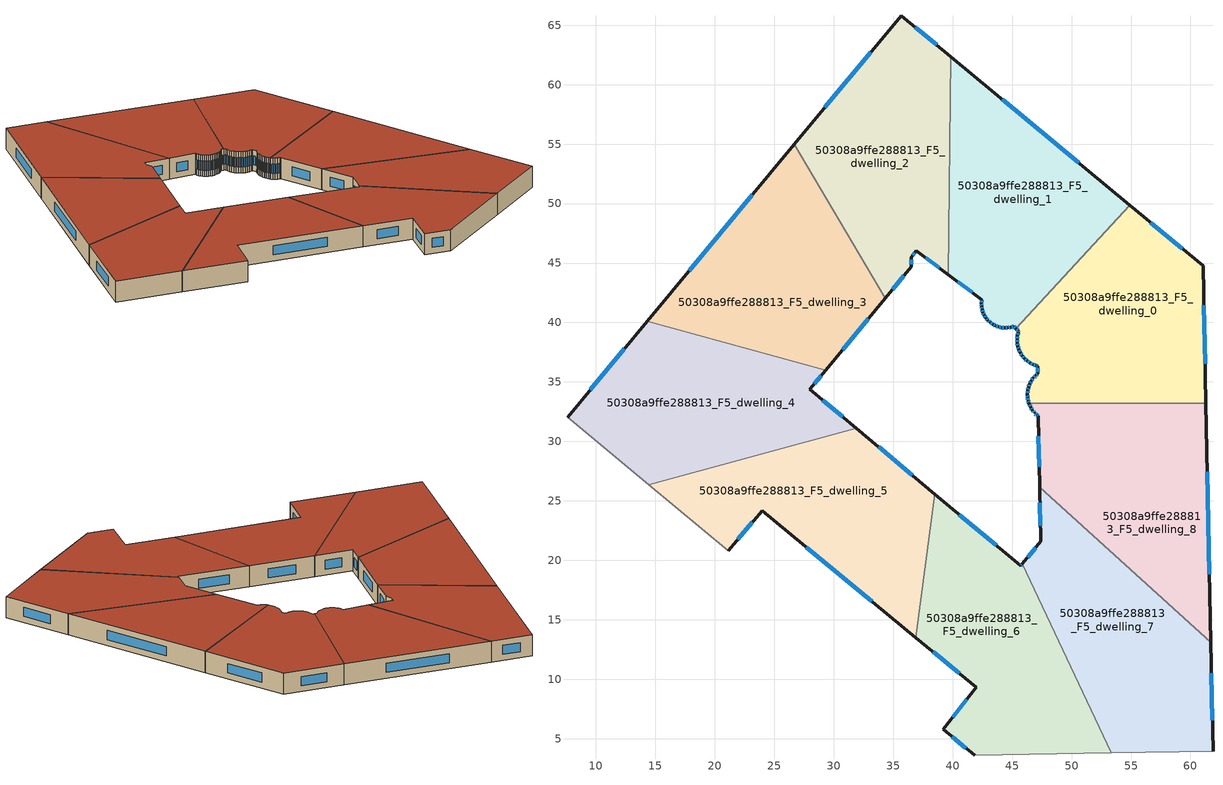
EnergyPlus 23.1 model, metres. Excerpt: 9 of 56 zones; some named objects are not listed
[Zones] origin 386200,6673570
50308a9ffe288813_F5_dwelling_0
 floor to 50308a9ffe288813_F4_dwelling_0 (EU_floor_Construction): 61.07,44.76 61.3,33.21 46.41,33.21 46.34,33.42 46.3,33.7 46.29,33.91 46.29,34 46.31,34.29 46.38,34.57 46.48,34.84 46.62,35.1 46.79,35.34 46.99,35.55 47.15,35.69 47.14,36.33 47.03,36.36 46.76,36.47 46.49,36.61 46.25,36.78 46.03,36.98 45.85,37.21 45.69,37.45 45.57,37.73 45.48,38.02 45.43,38.31 45.42,38.61 45.45,38.9 45.51,39.19 45.54,39.28 45.32,39.49 54.91,49.87 z15
 wall outside (EU_wall_Construction): 45.69,37.45 45.85,37.21 46.03,36.98 46.25,36.78 46.49,36.61 46.76,36.47 47.03,36.36 47.14,36.33 47.15,35.69 46.99,35.55 46.79,35.34 46.62,35.1 46.48,34.84 46.38,34.57 46.31,34.29 46.29,34 46.29,33.91 46.3,33.7 46.34,33.42 46.41,33.21 / 45.32,39.49 45.54,39.28 45.51,39.19 45.45,38.9 45.42,38.61 45.43,38.31 45.48,38.02 45.57,37.73 45.69,37.46 / 61.3,33.21 61.07,44.76 54.91,49.87 z15:18
 wall to 50308a9ffe288813_F5_dwelling_8 (EU_wall_Construction): 46.41,33.21 61.3,33.21 z15:18
 wall to 50308a9ffe288813_F5_dwelling_1 (EU_wall_Construction): 54.91,49.87 45.32,39.49 z15:18
 window (EU_Window_Construction): 46.36,33.36 46.39,33.27 / 46.31,33.62 46.33,33.5 / 46.29,33.85 46.29,33.76 / 46.31,34.2 46.29,34.08 / 46.36,34.49 46.33,34.37 / 46.45,34.77 46.41,34.65 / 46.58,35.03 46.52,34.92 / 46.74,35.27 46.67,35.17 / 46.93,35.49 46.84,35.4 / 47.1,35.65 47.03,35.59 / 47.14,36.15 47.15,35.87 / 47.06,36.35 47.11,36.34 / 46.84,36.44 46.95,36.39 / 46.57,36.57 46.68,36.51 / 46.32,36.73 46.42,36.66 / 46.1,36.92 46.19,36.84 / 45.9,37.14 45.98,37.05 / 45.74,37.38 45.8,37.28 / 45.6,37.65 45.65,37.54 / 45.5,37.93 45.54,37.81 / 45.44,38.23 45.46,38.1 / 45.42,38.52 45.43,38.39 / 45.44,38.82 45.43,38.69 / 45.5,39.11 45.47,38.98 / 45.53,39.25 45.52,39.21 / 45.38,39.43 45.48,39.34 / 59.31,46.22 56.67,48.41 / 61.24,36.51 61.13,41.46 z15.86:17.14
 roof outside (EU_roof_Construction): 61.3,33.21 61.07,44.76 54.91,49.87 45.32,39.49 45.54,39.28 45.51,39.19 45.45,38.9 45.42,38.61 45.43,38.31 45.48,38.02 45.57,37.73 45.69,37.46 45.85,37.21 46.03,36.98 46.25,36.78 46.49,36.61 46.76,36.47 47.03,36.36 47.14,36.33 47.15,35.69 46.99,35.55 46.79,35.34 46.62,35.1 46.48,34.84 46.38,34.57 46.31,34.29 46.29,34 46.29,33.91 46.3,33.7 46.34,33.42 46.41,33.21 z18
50308a9ffe288813_F5_dwelling_1
 floor to 50308a9ffe288813_F4_dwelling_1 (EU_floor_Construction): 54.91,49.87 45.32,39.49 45.12,39.67 44.89,39.61 44.63,39.56 44.37,39.55 44.11,39.58 43.85,39.64 43.61,39.73 43.37,39.85 43.16,40 43.13,40.03 42.97,40.18 42.8,40.39 42.66,40.61 42.55,40.85 42.47,41.1 42.43,41.36 42.42,41.62 42.45,41.89 42.45,41.93 39.64,44.02 39.85,62.36 z15
 wall outside (EU_wall_Construction): 39.64,44.02 42.45,41.93 42.45,41.89 42.42,41.62 42.43,41.36 42.47,41.1 42.55,40.85 42.66,40.61 42.8,40.39 42.97,40.18 43.13,40.03 43.16,40 43.37,39.85 43.61,39.73 43.85,39.64 44.11,39.58 44.37,39.55 44.63,39.56 44.89,39.61 45.12,39.67 45.32,39.49 / 54.91,49.87 39.85,62.36 z15:18
 wall to 50308a9ffe288813_F5_dwelling_2 (EU_wall_Construction): 39.85,62.36 39.64,44.02 z15:18
 window (EU_Window_Construction): 45.18,39.62 45.27,39.54 / 44.96,39.62 45.06,39.65 / 44.71,39.57 44.82,39.59 / 44.45,39.55 44.56,39.56 / 44.18,39.57 44.3,39.56 / 43.93,39.62 44.04,39.59 / 43.68,39.7 43.78,39.66 / 43.44,39.82 43.54,39.76 / 43.22,39.96 43.31,39.9 / 43.01,40.14 43.09,40.07 / 42.85,40.33 42.92,40.24 / 42.7,40.55 42.76,40.45 / 42.58,40.78 42.63,40.68 / 42.49,41.03 42.53,40.92 / 42.44,41.29 42.46,41.18 / 42.42,41.55 42.43,41.44 / 42.44,41.81 42.43,41.7 / 40.45,43.42 41.65,42.53 / 50.61,53.44 44.15,58.79 z15.86:17.14
 roof outside (EU_roof_Construction): 45.32,39.49 54.91,49.87 39.85,62.36 39.64,44.02 42.45,41.93 42.45,41.89 42.42,41.62 42.43,41.36 42.47,41.1 42.55,40.85 42.66,40.61 42.8,40.39 42.97,40.18 43.13,40.03 43.16,40 43.37,39.85 43.61,39.73 43.85,39.64 44.11,39.58 44.37,39.55 44.63,39.56 44.89,39.61 45.12,39.67 z18
50308a9ffe288813_F5_dwelling_2
 floor to 50308a9ffe288813_F4_dwelling_2 (EU_floor_Construction): 39.85,62.36 39.64,44.02 36.95,46.01 36.52,45.5 36.52,44.68 34.33,42.04 26.69,55 35.68,65.82 z15
 wall outside (EU_wall_Construction): 34.33,42.04 36.52,44.68 36.52,45.5 36.95,46.01 39.64,44.02 / 39.85,62.36 35.68,65.82 26.69,55 z15:18
 wall to 50308a9ffe288813_F5_dwelling_3 (EU_wall_Construction): 26.69,55 34.33,42.04 z15:18
 window (EU_Window_Construction): 37.72,45.44 38.87,44.59 / 36.64,45.65 36.83,45.87 / 36.52,44.92 36.52,45.27 / 34.95,42.79 35.89,43.93 / 33.11,62.73 29.26,58.09 / 38.66,63.35 36.87,64.83 z15.86:17.14
 roof outside (EU_roof_Construction): 39.64,44.02 39.85,62.36 35.68,65.82 26.69,55 34.33,42.04 36.52,44.68 36.52,45.5 36.95,46.01 z18
50308a9ffe288813_F5_dwelling_3
 floor to 50308a9ffe288813_F4_dwelling_3 (EU_floor_Construction): 26.69,55 34.33,42.04 29.32,36 14.31,40.09 z15
 wall outside (EU_wall_Construction): 29.32,36 34.33,42.04 / 26.69,55 14.31,40.09 z15:18
 wall to 50308a9ffe288813_F5_dwelling_4 (EU_wall_Construction): 14.31,40.09 29.32,36 z15:18
 window (EU_Window_Construction): 30.75,37.73 32.89,40.31 / 23.15,50.74 17.85,44.35 z15.86:17.14
 roof outside (EU_roof_Construction): 29.32,36 34.33,42.04 26.69,55 14.31,40.09 z18
50308a9ffe288813_F5_dwelling_4
 floor to 50308a9ffe288813_F4_dwelling_4 (EU_floor_Construction): 29.32,36 27.98,34.38 31.87,31.12 14.44,26.36 7.61,32.03 14.31,40.09 z15
 wall outside (EU_wall_Construction): 31.87,31.12 27.98,34.38 29.32,36 / 14.31,40.09 7.61,32.03 z15:18
 wall to 50308a9ffe288813_F5_dwelling_5 (EU_wall_Construction): 14.44,26.36 31.87,31.12 z15:18
 wall adiabatic (EU_wall_Construction): 7.61,32.03 14.44,26.36 z15:18
 window (EU_Window_Construction): 28.36,34.85 28.93,35.54 / 30.76,32.05 29.09,33.45 / 12.39,37.79 9.52,34.33 z15.86:17.14
 roof outside (EU_roof_Construction): 31.87,31.12 27.98,34.38 29.32,36 14.31,40.09 7.61,32.03 14.44,26.36 z18
50308a9ffe288813_F5_dwelling_5
 floor to 50308a9ffe288813_F4_dwelling_5 (EU_floor_Construction): 38.51,25.57 36.91,13.5 23.97,24.15 21.11,20.82 14.44,26.36 31.87,31.12 z15
 wall outside (EU_wall_Construction): 38.51,25.57 31.87,31.12 / 21.11,20.82 23.97,24.15 36.91,13.5 z15:18
 wall adiabatic (EU_wall_Construction): 14.44,26.36 21.11,20.82 z15:18
 wall to 50308a9ffe288813_F5_dwelling_6 (EU_wall_Construction): 36.91,13.5 38.51,25.57 z15:18
 window (EU_Window_Construction): 36.61,27.16 33.77,29.54 / 27.67,21.1 33.21,16.54 / 21.93,21.77 23.15,23.19 z15.86:17.14
 roof outside (EU_roof_Construction): 36.91,13.5 38.51,25.57 31.87,31.12 14.44,26.36 21.11,20.82 23.97,24.15 z18
50308a9ffe288813_F5_dwelling_6
 floor to 50308a9ffe288813_F4_dwelling_6 (EU_floor_Construction): 45.87,19.69 53.33,3.8 41.86,3.58 39.22,5.78 41.98,9.31 36.91,13.5 38.51,25.57 45.73,19.52 z15
 wall outside (EU_wall_Construction): 36.91,13.5 41.98,9.31 39.22,5.78 41.86,3.58 / 45.87,19.69 45.73,19.52 38.51,25.57 z15:18
 wall to 50308a9ffe288813_F5_dwelling_7 (EU_wall_Construction): 53.33,3.8 45.87,19.69 z15:18
 wall adiabatic (EU_wall_Construction): 41.86,3.58 53.33,3.8 z15:18
 window (EU_Window_Construction): 41.19,8.31 40.01,6.79 / 38.36,12.3 40.53,10.51 / 43.67,21.25 40.57,23.84 / 45.83,19.64 45.77,19.57 / 39.97,5.15 41.11,4.21 z15.86:17.14
 roof outside (EU_roof_Construction): 53.33,3.8 45.87,19.69 45.73,19.52 38.51,25.57 36.91,13.5 41.98,9.31 39.22,5.78 41.86,3.58 z18
50308a9ffe288813_F5_dwelling_7
 floor to 50308a9ffe288813_F4_dwelling_7 (EU_floor_Construction): 61.71,13.09 61.9,3.96 53.33,3.8 45.87,19.69 47.41,21.62 47.31,26.15 z15
 wall outside (EU_wall_Construction): 47.31,26.15 47.41,21.62 45.87,19.69 / 61.9,3.96 61.71,13.09 z15:18
 wall to 50308a9ffe288813_F5_dwelling_8 (EU_wall_Construction): 61.71,13.09 47.31,26.15 z15:18
 wall adiabatic (EU_wall_Construction): 53.33,3.8 61.9,3.96 z15:18
 window (EU_Window_Construction): 46.97,21.07 46.31,20.24 / 47.34,24.85 47.39,22.91 / 61.84,6.57 61.76,10.48 z15.86:17.14
 roof outside (EU_roof_Construction): 61.9,3.96 61.71,13.09 47.31,26.15 47.41,21.62 45.87,19.69 53.33,3.8 z18
50308a9ffe288813_F5_dwelling_8
 floor to 50308a9ffe288813_F4_dwelling_8 (EU_floor_Construction): 61.3,33.21 61.71,13.09 47.31,26.15 47.18,32.14 47.1,32.2 46.89,32.4 46.71,32.62 46.55,32.87 46.43,33.14 46.41,33.21 z15
 wall outside (EU_wall_Construction): 46.41,33.21 46.43,33.14 46.55,32.87 46.71,32.62 46.89,32.4 47.1,32.2 47.18,32.14 47.31,26.15 / 61.71,13.09 61.3,33.21 z15:18
 window (EU_Window_Construction): 47.22,30.43 47.28,27.86 / 47.13,32.18 47.16,32.16 / 46.95,32.34 47.04,32.26 / 46.76,32.56 46.84,32.46 / 46.6,32.8 46.66,32.7 / 46.46,33.06 46.52,32.95 / 61.59,18.84 61.42,27.46 z15.86:17.14
 roof outside (EU_roof_Construction): 61.71,13.09 61.3,33.21 46.41,33.21 46.43,33.14 46.55,32.87 46.71,32.62 46.89,32.4 47.1,32.2 47.18,32.14 47.31,26.15 z18
[Building]
EU S2 Campaign: North Axis=0; Terrain=City; Solar Distribution=FullExterior
[Site:Location]
Helsinki-Vantaa.AP: Latitude=60.317; Longitude=24.963; Time Zone=2; Elevation=54.6
[SizingPeriod:WeatherFileDays]
AnnualSizingPeriod: Begin Month=1; Begin Day of Month=1; End Month=12; End Day of Month=31; Day of Week for Start Day=Monday; Use Weather File Daylight Saving Period=No; Use Weather File Rain and Snow Indicators=No
[MATERIAL]
EU_InternalMass_Material: Roughness=MediumRough; Thickness=0.1; Conductivity=1; Density=1800; Specific Heat=900; Thermal Absorptance=0.9; Solar Absorptance=0.7; Visible Absorptance=0.7
[MATERIAL:NOMASS] Roughness=MediumRough; Thermal Absorptance=0.9; Solar Absorptance=0.7; Visible Absorptance=0.7
Name | Thermal Resistance
EU_wall_NoMass | 1.10183
EU_roof_NoMass; EU_floor_NoMass | 1.70606
[WINDOWMATERIAL:SIMPLEGLAZINGSYSTEM]
EU_Window_SimpleGlazing: UFactor=3.11035; Solar Heat Gain Coefficient=0.8; Visible Transmittance=0.8
[CONSTRUCTION]
EU_wall_Construction: EU_wall_NoMass
EU_roof_Construction: EU_roof_NoMass
EU_floor_Construction: EU_floor_NoMass
EU_Window_Construction: EU_Window_SimpleGlazing
EU_InternalMass_Construction: EU_InternalMass_Material
[ZONE] Type=1; Multiplier=1; Ceiling Height=autocalculate; Floor Area=autocalculate; Part of Total Floor Area=Yes
Name | Volume
50308a9ffe288813_F5_dwelling_0 | 578.087
50308a9ffe288813_F5_dwelling_1 | 578.091
50308a9ffe288813_F5_dwelling_2 | 578.099
50308a9ffe288813_F5_dwelling_3 | 578.101
50308a9ffe288813_F5_dwelling_4 | 578.094
50308a9ffe288813_F5_dwelling_5 | 578.09
50308a9ffe288813_F5_dwelling_6 | 578.093
50308a9ffe288813_F5_dwelling_7 | 578.077
50308a9ffe288813_F5_dwelling_8 | 578.081
[INTERNALMASS] Construction=EU_InternalMass_Construction
Name | Zone or ZoneList | Surface Area
50308a9ffe288813_F5_dwelling_0_EU_InternalMass | 50308a9ffe288813_F5_dwelling_0 | 192.696
50308a9ffe288813_F5_dwelling_1_EU_InternalMass | 50308a9ffe288813_F5_dwelling_1 | 192.697
50308a9ffe288813_F5_dwelling_2_EU_InternalMass | 50308a9ffe288813_F5_dwelling_2 | 192.7
50308a9ffe288813_F5_dwelling_3_EU_InternalMass | 50308a9ffe288813_F5_dwelling_3 | 192.7
50308a9ffe288813_F5_dwelling_4_EU_InternalMass | 50308a9ffe288813_F5_dwelling_4 | 192.698
50308a9ffe288813_F5_dwelling_5_EU_InternalMass | 50308a9ffe288813_F5_dwelling_5 | 192.697
50308a9ffe288813_F5_dwelling_6_EU_InternalMass | 50308a9ffe288813_F5_dwelling_6 | 192.697
50308a9ffe288813_F5_dwelling_7_EU_InternalMass | 50308a9ffe288813_F5_dwelling_7 | 192.692
50308a9ffe288813_F5_dwelling_8_EU_InternalMass | 50308a9ffe288813_F5_dwelling_8 | 192.693
[OTHEREQUIPMENT] Fuel Type=Electricity; Design Level Calculation Method=Watts/Area; Power per Zone Floor Area=1; Fraction Latent=0; Fraction Radiant=0; Fraction Lost=0; Carbon Dioxide Generation Rate=0; EndUse Subcategory=EU_Step8_InternalGains
Name | Zone or ZoneList or Space or SpaceList | Schedule
EU_Step8_InternalGain_50308a9ffe288813_F5_dwelling_0_f000 | 50308a9ffe288813_F5_dwelling_0 | EU_Step8_GainSchedule_50308a9ffe288813_F5_dwelling_0_f000
EU_Step8_InternalGain_50308a9ffe288813_F5_dwelling_1_f000 | 50308a9ffe288813_F5_dwelling_1 | EU_Step8_GainSchedule_50308a9ffe288813_F5_dwelling_1_f000
EU_Step8_InternalGain_50308a9ffe288813_F5_dwelling_2_f000 | 50308a9ffe288813_F5_dwelling_2 | EU_Step8_GainSchedule_50308a9ffe288813_F5_dwelling_2_f000
EU_Step8_InternalGain_50308a9ffe288813_F5_dwelling_3_f000 | 50308a9ffe288813_F5_dwelling_3 | EU_Step8_GainSchedule_50308a9ffe288813_F5_dwelling_3_f000
EU_Step8_InternalGain_50308a9ffe288813_F5_dwelling_4_f000 | 50308a9ffe288813_F5_dwelling_4 | EU_Step8_GainSchedule_50308a9ffe288813_F5_dwelling_4_f000
EU_Step8_InternalGain_50308a9ffe288813_F5_dwelling_5_f000 | 50308a9ffe288813_F5_dwelling_5 | EU_Step8_GainSchedule_50308a9ffe288813_F5_dwelling_5_f000
EU_Step8_InternalGain_50308a9ffe288813_F5_dwelling_6_f000 | 50308a9ffe288813_F5_dwelling_6 | EU_Step8_GainSchedule_50308a9ffe288813_F5_dwelling_6_f000
EU_Step8_InternalGain_50308a9ffe288813_F5_dwelling_7_f000 | 50308a9ffe288813_F5_dwelling_7 | EU_Step8_GainSchedule_50308a9ffe288813_F5_dwelling_7_f000
EU_Step8_InternalGain_50308a9ffe288813_F5_dwelling_8_f000 | 50308a9ffe288813_F5_dwelling_8 | EU_Step8_GainSchedule_50308a9ffe288813_F5_dwelling_8_f000
[ZONEVENTILATION:DESIGNFLOWRATE] Schedule=EU_AlwaysOn; Design Flow Rate Calculation Method=AirChanges/Hour; Air Changes per Hour=0.756316; Ventilation Type=Natural; Fan Pressure Rise=0; Fan Total Efficiency=1; Constant Term Coefficient=1; Temperature Term Coefficient=0; Velocity Term Coefficient=0; Velocity Squared Term Coefficient=0; Minimum Indoor Temperature=-100; Maximum Indoor Temperature=100; Delta Temperature=-100; Minimum Outdoor Temperature=-100; Maximum Outdoor Temperature=100; Maximum Wind Speed=40
Name | Zone or ZoneList or Space or SpaceList
EU_ConstantAir_50308a9ffe288813_F5_dwelling_0 | 50308a9ffe288813_F5_dwelling_0
EU_ConstantAir_50308a9ffe288813_F5_dwelling_1 | 50308a9ffe288813_F5_dwelling_1
EU_ConstantAir_50308a9ffe288813_F5_dwelling_2 | 50308a9ffe288813_F5_dwelling_2
EU_ConstantAir_50308a9ffe288813_F5_dwelling_3 | 50308a9ffe288813_F5_dwelling_3
EU_ConstantAir_50308a9ffe288813_F5_dwelling_4 | 50308a9ffe288813_F5_dwelling_4
EU_ConstantAir_50308a9ffe288813_F5_dwelling_5 | 50308a9ffe288813_F5_dwelling_5
EU_ConstantAir_50308a9ffe288813_F5_dwelling_6 | 50308a9ffe288813_F5_dwelling_6
EU_ConstantAir_50308a9ffe288813_F5_dwelling_7 | 50308a9ffe288813_F5_dwelling_7
EU_ConstantAir_50308a9ffe288813_F5_dwelling_8 | 50308a9ffe288813_F5_dwelling_8
[HVACTEMPLATE:ZONE:IDEALLOADSAIRSYSTEM] System Availability Schedule=EU_AlwaysOn; Maximum Heating Supply Air Temperature=50; Minimum Cooling Supply Air Temperature=13; Maximum Heating Supply Air Humidity Ratio=0.0156; Minimum Cooling Supply Air Humidity Ratio=0.0077; Heating Limit=NoLimit; Cooling Limit=NoLimit; Heating Availability Schedule=EU_AlwaysOn; Cooling Availability Schedule=EU_CoolingOff; Dehumidification Control Type=ConstantSensibleHeatRatio; Cooling Sensible Heat Ratio=0.7; Dehumidification Setpoint=60; Humidification Control Type=None; Humidification Setpoint=30; Outdoor Air Method=None; Outdoor Air Flow Rate per Person=0.00944; Outdoor Air Flow Rate per Zone Floor Area=0; Outdoor Air Flow Rate per Zone=0; Demand Controlled Ventilation Type=None; Outdoor Air Economizer Type=NoEconomizer; Heat Recovery Type=None; Sensible Heat Recovery Effectiveness=0.7; Latent Heat Recovery Effectiveness=0.65
Name | Template Thermostat
50308a9ffe288813_F5_dwelling_0 | EU_HeatOnly_50308a9ffe288813_F5_dwelling_0
50308a9ffe288813_F5_dwelling_1 | EU_HeatOnly_50308a9ffe288813_F5_dwelling_1
50308a9ffe288813_F5_dwelling_2 | EU_HeatOnly_50308a9ffe288813_F5_dwelling_2
50308a9ffe288813_F5_dwelling_3 | EU_HeatOnly_50308a9ffe288813_F5_dwelling_3
50308a9ffe288813_F5_dwelling_4 | EU_HeatOnly_50308a9ffe288813_F5_dwelling_4
50308a9ffe288813_F5_dwelling_5 | EU_HeatOnly_50308a9ffe288813_F5_dwelling_5
50308a9ffe288813_F5_dwelling_6 | EU_HeatOnly_50308a9ffe288813_F5_dwelling_6
50308a9ffe288813_F5_dwelling_7 | EU_HeatOnly_50308a9ffe288813_F5_dwelling_7
50308a9ffe288813_F5_dwelling_8 | EU_HeatOnly_50308a9ffe288813_F5_dwelling_8
[SIZING:ZONE] Zone Cooling Design Supply Air Temperature Input Method=SupplyAirTemperature; Zone Cooling Design Supply Air Temperature=13; Zone Heating Design Supply Air Temperature Input Method=SupplyAirTemperature; Zone Heating Design Supply Air Temperature=50; Zone Cooling Design Supply Air Humidity Ratio=0.008; Zone Heating Design Supply Air Humidity Ratio=0.008; Cooling Design Air Flow Method=DesignDay; Cooling Design Air Flow Rate=0; Cooling Minimum Air Flow per Zone Floor Area=0.000762; Cooling Minimum Air Flow=0; Cooling Minimum Air Flow Fraction=0.2; Heating Design Air Flow Method=DesignDay; Heating Design Air Flow Rate=0; Heating Maximum Air Flow per Zone Floor Area=0.002032; Heating Maximum Air Flow=0.141576; Heating Maximum Air Flow Fraction=0.3; Account for Dedicated Outdoor Air System=No; Dedicated Outdoor Air System Control Strategy=NeutralSupplyAir; Dedicated Outdoor Air Low Setpoint Temperature for Design=autosize; Dedicated Outdoor Air High Setpoint Temperature for Design=autosize; Zone Load Sizing Method=Sensible Load Only No Latent Load; Zone Latent Cooling Design Supply Air Humidity Ratio Input Method=HumidityRatioDifference; Zone Cooling Design Supply Air Humidity Ratio Difference=0.005; Zone Latent Heating Design Supply Air Humidity Ratio Input Method=HumidityRatioDifference; Zone Humidification Design Supply Air Humidity Ratio Difference=0.005
50308a9ffe288813_F5_dwelling_0; 50308a9ffe288813_F5_dwelling_1; 50308a9ffe288813_F5_dwelling_2; 50308a9ffe288813_F5_dwelling_3; 50308a9ffe288813_F5_dwelling_4; 50308a9ffe288813_F5_dwelling_5; 50308a9ffe288813_F5_dwelling_6; 50308a9ffe288813_F5_dwelling_7; 50308a9ffe288813_F5_dwelling_8
[SCHEDULE:CONSTANT]
Name | Hourly Value
EU_AlwaysOn | 1
EU_CoolingOff | 0
[SCHEDULE:FILE] Column Number=1; Rows to Skip at Top=0; Number of Hours of Data=8760; Column Separator=Comma; Interpolate to Timestep=No; Minutes per Item=60; Adjust Schedule for Daylight Savings=Yes
Name | File
EU_Step8_GainSchedule_50308a9ffe288813_F5_dwelling_0_f000 | ../../schedules/50308a9ffe288813/50308a9ffe288813_F5_dwelling_0_f000_gain.csv
EU_Step8_GainSchedule_50308a9ffe288813_F5_dwelling_1_f000 | ../../schedules/50308a9ffe288813/50308a9ffe288813_F5_dwelling_1_f000_gain.csv
EU_Step8_GainSchedule_50308a9ffe288813_F5_dwelling_2_f000 | ../../schedules/50308a9ffe288813/50308a9ffe288813_F5_dwelling_2_f000_gain.csv
EU_Step8_GainSchedule_50308a9ffe288813_F5_dwelling_3_f000 | ../../schedules/50308a9ffe288813/50308a9ffe288813_F5_dwelling_3_f000_gain.csv
EU_Step8_GainSchedule_50308a9ffe288813_F5_dwelling_4_f000 | ../../schedules/50308a9ffe288813/50308a9ffe288813_F5_dwelling_4_f000_gain.csv
EU_Step8_GainSchedule_50308a9ffe288813_F5_dwelling_5_f000 | ../../schedules/50308a9ffe288813/50308a9ffe288813_F5_dwelling_5_f000_gain.csv
EU_Step8_GainSchedule_50308a9ffe288813_F5_dwelling_6_f000 | ../../schedules/50308a9ffe288813/50308a9ffe288813_F5_dwelling_6_f000_gain.csv
EU_Step8_GainSchedule_50308a9ffe288813_F5_dwelling_7_f000 | ../../schedules/50308a9ffe288813/50308a9ffe288813_F5_dwelling_7_f000_gain.csv
EU_Step8_GainSchedule_50308a9ffe288813_F5_dwelling_8_f000 | ../../schedules/50308a9ffe288813/50308a9ffe288813_F5_dwelling_8_f000_gain.csv
